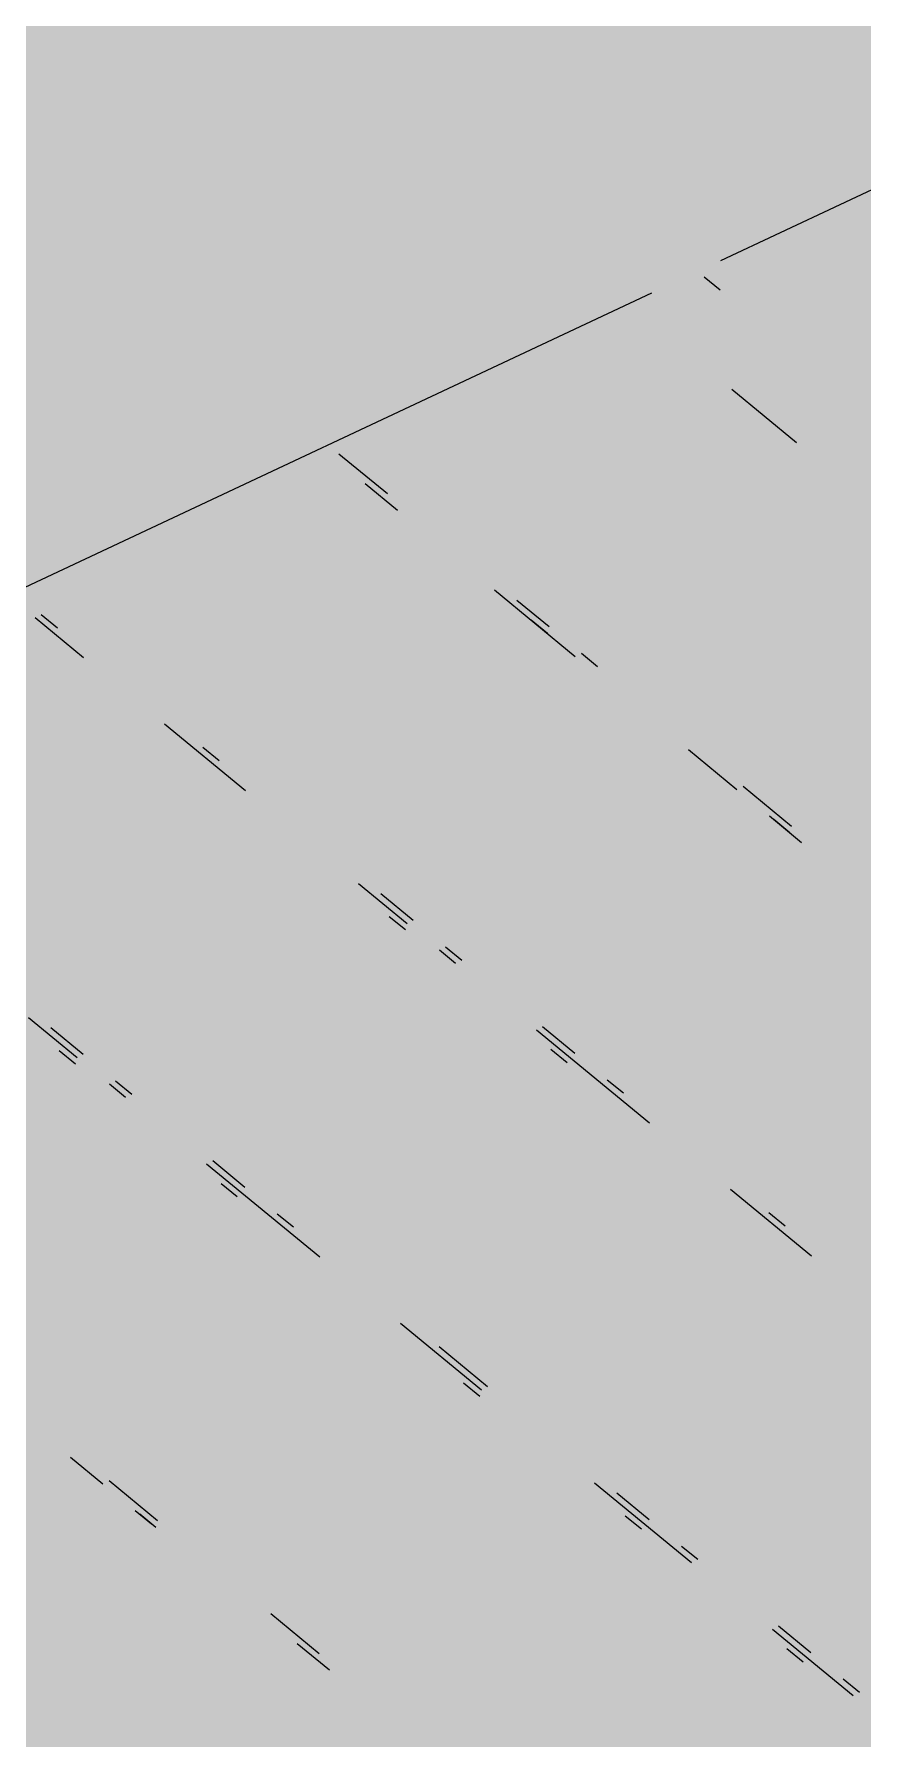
# Paper-space layout '03 3D Building and Roof' of a CAD drawing. Header units: millimetres. Extents: x 5 to 415, y 5 to 292.
# Drawn here: x 267.782 to 269.461, y 79.552 to 83.006 of the extents above; entities that cross this region are included whole.
import ezdxf

# ---------------------------------------------------------------- set-up
doc = ezdxf.new("R2010")
doc.units = ezdxf.units.MM
doc.layers.add('EXISTING', color=7, linetype='Continuous')
doc.layers.add('IMAGES', color=7, linetype='Continuous')

# ---------------------------------------------------------------- blocks, each defined once
blk = doc.blocks.new('SHEET_03')
at = {"layer": 'EXISTING', "color": 250, "lineweight": 9}
for p, q in [((269.173, 82.5474), (272.9102, 84.3019)), ((269.172, 82.4872), (269.1393, 82.5141)), ((265.2963, 80.7274), (269.0335, 82.4819)), ((269.1954, 82.2866), (269.3264, 82.1789)), ((268.4977, 82.0745), (268.3994, 82.1553)), ((268.4525, 82.0955), (268.518, 82.0417)), ((268.7146, 81.8801), (268.8784, 81.7454)), ((268.8254, 81.8051), (268.7598, 81.859)), ((267.784, 81.824), (267.8823, 81.7432)), ((267.8293, 81.803), (267.7965, 81.8299)), ((268.822, 81.7917), (268.7892, 81.8187)), ((268.9237, 81.7243), (268.8909, 81.7513)), ((268.0461, 81.6086), (268.2099, 81.4739)), ((268.1569, 81.5336), (268.1241, 81.5606)), ((269.1077, 81.5569), (269.206, 81.4761)), ((269.3168, 81.4011), (269.2185, 81.4819)), ((269.2716, 81.4222), (269.3371, 81.3684)), ((269.3134, 81.3877), (269.2807, 81.4147)), ((268.4393, 81.2854), (268.5376, 81.2046)), ((268.5501, 81.2104), (268.4845, 81.2643)), ((268.5342, 81.1912), (268.5014, 81.2181)), ((268.6031, 81.1507), (268.6359, 81.1238)), ((268.6483, 81.1296), (268.6156, 81.1566)), ((267.7708, 81.0139), (267.8691, 80.9331)), ((268.8777, 80.9411), (268.8122, 80.995)), ((267.8816, 80.9389), (267.8161, 80.9928)), ((268.7997, 80.9891), (269.029, 80.8006)), ((267.8657, 80.9196), (267.8329, 80.9466)), ((268.8618, 80.9218), (268.829, 80.9488)), ((267.9346, 80.8792), (267.9674, 80.8523)), ((267.9799, 80.8581), (267.9471, 80.8851)), ((268.976, 80.8603), (268.9432, 80.8872)), ((268.1312, 80.7176), (268.3605, 80.5291)), ((268.2092, 80.6696), (268.1437, 80.7235)), ((268.1933, 80.6503), (268.1606, 80.6772)), ((269.1928, 80.6659), (269.3567, 80.5312)), ((268.3075, 80.5888), (268.2747, 80.6157)), ((269.3036, 80.591), (269.2709, 80.6179)), ((268.5244, 80.3944), (268.6882, 80.2597)), ((268.7007, 80.2656), (268.6024, 80.3464)), ((268.6848, 80.2463), (268.652, 80.2733)), ((267.8559, 80.1229), (267.9214, 80.069)), ((268.0322, 79.9941), (267.9339, 80.0749)), ((268.9175, 80.0712), (269.1141, 79.9096)), ((269.0283, 79.9963), (268.9628, 80.0501)), ((267.9869, 80.0152), (268.0197, 79.9882)), ((268.0288, 79.9807), (267.996, 80.0076)), ((269.0124, 79.977), (268.9797, 80.0039)), ((269.1266, 79.9155), (269.0938, 79.9424)), ((268.3598, 79.7248), (268.2615, 79.8056)), ((269.2779, 79.7749), (269.4417, 79.6403)), ((269.3559, 79.7269), (269.2904, 79.7808)), ((268.3146, 79.7458), (268.3801, 79.692)), ((269.3401, 79.7077), (269.3073, 79.7346)), ((269.4542, 79.6461), (269.4215, 79.6731))]:
    blk.add_line(p, q, dxfattribs=at)
at = {"layer": 'IMAGES', "color": 7}
for points in [[(265.2436, 83), (269.8691, 83), (265.2436, 83.0964), (269.8691, 83.0964)], [(265.1473, 82.9036), (269.4836, 82.9036), (265.1473, 83), (269.4836, 83)], [(265.0509, 82.8072), (269.3873, 82.8072), (265.0509, 82.9036), (269.3873, 82.9036)], [(269.3873, 82.8072), (269.4836, 82.8072), (269.3873, 82.9036), (269.4836, 82.9036)], [(264.9545, 82.7108), (269.0982, 82.7108), (264.9545, 82.8072), (269.0982, 82.8072)], [(269.0982, 82.7108), (269.1945, 82.7108), (269.0982, 82.8072), (269.1945, 82.8072)], [(269.1945, 82.7108), (269.2909, 82.7108), (269.1945, 82.8072), (269.2909, 82.8072)], [(269.2909, 82.7108), (269.3873, 82.7108), (269.2909, 82.8072), (269.3873, 82.8072)], [(269.3873, 82.7108), (269.4836, 82.7108), (269.3873, 82.8072), (269.4836, 82.8072)], [(264.6655, 82.6144), (269.0018, 82.6144), (264.6655, 82.7108), (269.0018, 82.7108)], [(269.0018, 82.6144), (269.0982, 82.6144), (269.0018, 82.7108), (269.0982, 82.7108)], [(269.0982, 82.6144), (269.1945, 82.6144), (269.0982, 82.7108), (269.1945, 82.7108)], [(269.1945, 82.6144), (269.2909, 82.6144), (269.1945, 82.7108), (269.2909, 82.7108)], [(269.2909, 82.6144), (269.3873, 82.6144), (269.2909, 82.7108), (269.3873, 82.7108)], [(269.3873, 82.6144), (269.4836, 82.6144), (269.3873, 82.7108), (269.4836, 82.7108)], [(264.5691, 82.518), (268.7127, 82.518), (264.5691, 82.6144), (268.7127, 82.6144)], [(268.7127, 82.518), (268.8091, 82.518), (268.7127, 82.6144), (268.8091, 82.6144)], [(268.8091, 82.518), (268.9055, 82.518), (268.8091, 82.6144), (268.9055, 82.6144)], [(268.9055, 82.518), (269.0018, 82.518), (268.9055, 82.6144), (269.0018, 82.6144)], [(269.0018, 82.518), (269.0982, 82.518), (269.0018, 82.6144), (269.0982, 82.6144)], [(269.0982, 82.518), (269.2909, 82.518), (269.0982, 82.6144), (269.2909, 82.6144)], [(269.2909, 82.518), (269.3873, 82.518), (269.2909, 82.6144), (269.3873, 82.6144)], [(269.3873, 82.518), (269.4836, 82.518), (269.3873, 82.6144), (269.4836, 82.6144)], [(264.1836, 82.4216), (268.52, 82.4216), (264.1836, 82.518), (268.52, 82.518)], [(268.52, 82.4216), (268.6164, 82.4216), (268.52, 82.518), (268.6164, 82.518)], [(268.6164, 82.4216), (268.7127, 82.4216), (268.6164, 82.518), (268.7127, 82.518)], [(268.7127, 82.4216), (268.8091, 82.4216), (268.7127, 82.518), (268.8091, 82.518)], [(268.8091, 82.3252), (268.9055, 82.3252), (268.8091, 82.518), (268.9055, 82.518)], [(268.9055, 82.4216), (269.0018, 82.4216), (268.9055, 82.518), (269.0018, 82.518)], [(269.0018, 82.4216), (269.1945, 82.4216), (269.0018, 82.518), (269.1945, 82.518)], [(269.1945, 82.4216), (269.2909, 82.4216), (269.1945, 82.518), (269.2909, 82.518)], [(269.2909, 82.4216), (269.3873, 82.4216), (269.2909, 82.518), (269.3873, 82.518)], [(269.3873, 82.4216), (269.4836, 82.4216), (269.3873, 82.518), (269.4836, 82.518)], [(264.0873, 82.3252), (268.4236, 82.3252), (264.0873, 82.4216), (268.4236, 82.4216)], [(268.4236, 82.3252), (268.52, 82.3252), (268.4236, 82.4216), (268.52, 82.4216)], [(268.52, 82.3252), (268.7127, 82.3252), (268.52, 82.4216), (268.7127, 82.4216)], [(268.7127, 82.3252), (268.8091, 82.3252), (268.7127, 82.4216), (268.8091, 82.4216)], [(268.9055, 82.3252), (269.0018, 82.3252), (268.9055, 82.4216), (269.0018, 82.4216)], [(269.0018, 82.3252), (269.0982, 82.3252), (269.0018, 82.4216), (269.0982, 82.4216)], [(269.0982, 82.3252), (269.1945, 82.3252), (269.0982, 82.4216), (269.1945, 82.4216)], [(269.1945, 82.2288), (269.3873, 82.2288), (269.1945, 82.4216), (269.3873, 82.4216)], [(269.3873, 82.3252), (269.4836, 82.3252), (269.3873, 82.4216), (269.4836, 82.4216)], [(263.7982, 82.2288), (268.1345, 82.2288), (263.7982, 82.3252), (268.1345, 82.3252)], [(268.1345, 82.2288), (268.2309, 82.2288), (268.1345, 82.3252), (268.2309, 82.3252)], [(268.2309, 82.2288), (268.3273, 82.2288), (268.2309, 82.3252), (268.3273, 82.3252)], [(268.3273, 82.2288), (268.4236, 82.2288), (268.3273, 82.3252), (268.4236, 82.3252)], [(268.4236, 82.2288), (268.52, 82.2288), (268.4236, 82.3252), (268.52, 82.3252)], [(268.52, 82.2288), (268.6164, 82.2288), (268.52, 82.3252), (268.6164, 82.3252)], [(268.6164, 82.2288), (268.7127, 82.2288), (268.6164, 82.3252), (268.7127, 82.3252)], [(268.7127, 82.2288), (268.8091, 82.2288), (268.7127, 82.3252), (268.8091, 82.3252)], [(268.8091, 82.2288), (268.9055, 82.2288), (268.8091, 82.3252), (268.9055, 82.3252)], [(268.9055, 82.2288), (269.0018, 82.2288), (268.9055, 82.3252), (269.0018, 82.3252)], [(269.0018, 82.2288), (269.0982, 82.2288), (269.0018, 82.3252), (269.0982, 82.3252)], [(269.0982, 82.2288), (269.1945, 82.2288), (269.0982, 82.3252), (269.1945, 82.3252)], [(269.3873, 82.2288), (269.4836, 82.2288), (269.3873, 82.3252), (269.4836, 82.3252)], [(260.9073, 82.1324), (267.9418, 82.1324), (260.9073, 82.2288), (267.9418, 82.2288)], [(267.9418, 82.1324), (268.0382, 82.1324), (267.9418, 82.2288), (268.0382, 82.2288)], [(268.0382, 82.1324), (268.1345, 82.1324), (268.0382, 82.2288), (268.1345, 82.2288)], [(268.1345, 82.1324), (268.2309, 82.1324), (268.1345, 82.2288), (268.2309, 82.2288)], [(268.2309, 82.1324), (268.3273, 82.1324), (268.2309, 82.2288), (268.3273, 82.2288)], [(268.3273, 82.1324), (268.4236, 82.1324), (268.3273, 82.2288), (268.4236, 82.2288)], [(268.4236, 82.1324), (268.52, 82.1324), (268.4236, 82.2288), (268.52, 82.2288)], [(268.52, 82.1324), (268.6164, 82.1324), (268.52, 82.2288), (268.6164, 82.2288)], [(268.6164, 82.1324), (268.7127, 82.1324), (268.6164, 82.2288), (268.7127, 82.2288)], [(268.7127, 82.1324), (268.8091, 82.1324), (268.7127, 82.2288), (268.8091, 82.2288)], [(268.8091, 82.1324), (268.9055, 82.1324), (268.8091, 82.2288), (268.9055, 82.2288)], [(268.9055, 82.1324), (269.0018, 82.1324), (268.9055, 82.2288), (269.0018, 82.2288)], [(269.0018, 82.1324), (269.0982, 82.1324), (269.0018, 82.2288), (269.0982, 82.2288)], [(269.0982, 82.1324), (269.1945, 82.1324), (269.0982, 82.2288), (269.1945, 82.2288)], [(269.1945, 82.1324), (269.3873, 82.1324), (269.1945, 82.2288), (269.3873, 82.2288)], [(269.3873, 82.1324), (269.4836, 82.1324), (269.3873, 82.2288), (269.4836, 82.2288)], [(267.7491, 81.9396), (267.8455, 81.9396), (267.7491, 82.1324), (267.8455, 82.1324)], [(267.8455, 82.036), (267.9418, 82.036), (267.8455, 82.1324), (267.9418, 82.1324)], [(267.9418, 82.036), (268.0382, 82.036), (267.9418, 82.1324), (268.0382, 82.1324)], [(268.0382, 82.036), (268.1345, 82.036), (268.0382, 82.1324), (268.1345, 82.1324)], [(268.1345, 82.036), (268.2309, 82.036), (268.1345, 82.1324), (268.2309, 82.1324)], [(268.2309, 82.036), (268.3273, 82.036), (268.2309, 82.1324), (268.3273, 82.1324)], [(268.3273, 82.036), (268.4236, 82.036), (268.3273, 82.1324), (268.4236, 82.1324)], [(268.4236, 82.036), (268.52, 82.036), (268.4236, 82.1324), (268.52, 82.1324)], [(268.52, 82.036), (268.6164, 82.036), (268.52, 82.1324), (268.6164, 82.1324)], [(268.6164, 82.036), (268.7127, 82.036), (268.6164, 82.1324), (268.7127, 82.1324)], [(268.7127, 82.036), (269.1945, 82.036), (268.7127, 82.1324), (269.1945, 82.1324)], [(269.1945, 82.036), (269.2909, 82.036), (269.1945, 82.1324), (269.2909, 82.1324)], [(269.2909, 82.036), (269.3873, 82.036), (269.2909, 82.1324), (269.3873, 82.1324)], [(269.3873, 82.036), (269.58, 82.036), (269.3873, 82.1324), (269.58, 82.1324)], [(267.8455, 81.9396), (267.9418, 81.9396), (267.8455, 82.036), (267.9418, 82.036)], [(267.9418, 81.9396), (268.0382, 81.9396), (267.9418, 82.036), (268.0382, 82.036)], [(268.0382, 81.9396), (268.1345, 81.9396), (268.0382, 82.036), (268.1345, 82.036)], [(268.1345, 81.9396), (268.2309, 81.9396), (268.1345, 82.036), (268.2309, 82.036)], [(268.2309, 81.9396), (268.3273, 81.9396), (268.2309, 82.036), (268.3273, 82.036)], [(268.3273, 81.9396), (268.4236, 81.9396), (268.3273, 82.036), (268.4236, 82.036)], [(268.4236, 81.9396), (268.52, 81.9396), (268.4236, 82.036), (268.52, 82.036)], [(268.52, 81.9396), (268.6164, 81.9396), (268.52, 82.036), (268.6164, 82.036)], [(268.6164, 81.9396), (268.7127, 81.9396), (268.6164, 82.036), (268.7127, 82.036)], [(268.7127, 81.9396), (268.8091, 81.9396), (268.7127, 82.036), (268.8091, 82.036)], [(268.8091, 81.9396), (269.2909, 81.9396), (268.8091, 82.036), (269.2909, 82.036)], [(269.2909, 81.9396), (269.4836, 81.9396), (269.2909, 82.036), (269.4836, 82.036)], [(267.7491, 81.8432), (267.8455, 81.8432), (267.7491, 81.9396), (267.8455, 81.9396)], [(267.8455, 81.8432), (267.9418, 81.8432), (267.8455, 81.9396), (267.9418, 81.9396)], [(267.9418, 81.8432), (268.0382, 81.8432), (267.9418, 81.9396), (268.0382, 81.9396)], [(268.0382, 81.8432), (268.1345, 81.8432), (268.0382, 81.9396), (268.1345, 81.9396)], [(268.1345, 81.8432), (268.2309, 81.8432), (268.1345, 81.9396), (268.2309, 81.9396)], [(268.2309, 81.8432), (268.3273, 81.8432), (268.2309, 81.9396), (268.3273, 81.9396)], [(268.3273, 81.8432), (268.4236, 81.8432), (268.3273, 81.9396), (268.4236, 81.9396)], [(268.4236, 81.8432), (268.6164, 81.8432), (268.4236, 81.9396), (268.6164, 81.9396)], [(268.6164, 81.8432), (268.8091, 81.8432), (268.6164, 81.9396), (268.8091, 81.9396)], [(268.8091, 81.8432), (268.9055, 81.8432), (268.8091, 81.9396), (268.9055, 81.9396)], [(268.9055, 81.8432), (269.0018, 81.8432), (268.9055, 81.9396), (269.0018, 81.9396)], [(269.0018, 81.8432), (269.3873, 81.8432), (269.0018, 81.9396), (269.3873, 81.9396)], [(269.3873, 81.8432), (269.4836, 81.8432), (269.3873, 81.9396), (269.4836, 81.9396)], [(267.7491, 81.7468), (267.8455, 81.7468), (267.7491, 81.8432), (267.8455, 81.8432)], [(267.8455, 81.7468), (267.9418, 81.7468), (267.8455, 81.8432), (267.9418, 81.8432)], [(267.9418, 81.7468), (268.1345, 81.7468), (267.9418, 81.8432), (268.1345, 81.8432)], [(268.1345, 81.7468), (268.6164, 81.7468), (268.1345, 81.8432), (268.6164, 81.8432)], [(268.6164, 81.7468), (268.7127, 81.7468), (268.6164, 81.8432), (268.7127, 81.8432)], [(268.7127, 81.7468), (268.9055, 81.7468), (268.7127, 81.8432), (268.9055, 81.8432)], [(268.9055, 81.7468), (269.0018, 81.7468), (268.9055, 81.8432), (269.0018, 81.8432)], [(269.0018, 81.7468), (269.0982, 81.7468), (269.0018, 81.8432), (269.0982, 81.8432)], [(269.0982, 81.7468), (269.58, 81.7468), (269.0982, 81.8432), (269.58, 81.8432)], [(267.7491, 81.6504), (267.8455, 81.6504), (267.7491, 81.7468), (267.8455, 81.7468)], [(267.8455, 81.6504), (268.0382, 81.6504), (267.8455, 81.7468), (268.0382, 81.7468)], [(268.0382, 81.6504), (268.1345, 81.6504), (268.0382, 81.7468), (268.1345, 81.7468)], [(268.1345, 81.6504), (268.2309, 81.6504), (268.1345, 81.7468), (268.2309, 81.7468)], [(268.2309, 81.6504), (268.7127, 81.6504), (268.2309, 81.7468), (268.7127, 81.7468)], [(268.7127, 81.6504), (268.8091, 81.6504), (268.7127, 81.7468), (268.8091, 81.7468)], [(268.8091, 81.6504), (269.0018, 81.6504), (268.8091, 81.7468), (269.0018, 81.7468)], [(269.0018, 81.6504), (269.0982, 81.6504), (269.0018, 81.7468), (269.0982, 81.7468)], [(269.0982, 81.6504), (269.1945, 81.6504), (269.0982, 81.7468), (269.1945, 81.7468)], [(269.1945, 81.6504), (269.58, 81.6504), (269.1945, 81.7468), (269.58, 81.7468)], [(267.6527, 81.554), (267.8455, 81.554), (267.6527, 81.6504), (267.8455, 81.6504)], [(267.8455, 81.554), (267.9418, 81.554), (267.8455, 81.6504), (267.9418, 81.6504)], [(267.9418, 81.554), (268.1345, 81.554), (267.9418, 81.6504), (268.1345, 81.6504)], [(268.1345, 81.554), (268.2309, 81.554), (268.1345, 81.6504), (268.2309, 81.6504)], [(268.2309, 81.554), (268.3273, 81.554), (268.2309, 81.6504), (268.3273, 81.6504)], [(268.3273, 81.554), (268.8091, 81.554), (268.3273, 81.6504), (268.8091, 81.6504)], [(268.8091, 81.554), (268.9055, 81.554), (268.8091, 81.6504), (268.9055, 81.6504)], [(268.9055, 81.554), (269.0018, 81.554), (268.9055, 81.6504), (269.0018, 81.6504)], [(269.0018, 81.554), (269.0982, 81.554), (269.0018, 81.6504), (269.0982, 81.6504)], [(269.0982, 81.554), (269.1945, 81.554), (269.0982, 81.6504), (269.1945, 81.6504)], [(269.1945, 81.554), (269.7727, 81.554), (269.1945, 81.6504), (269.7727, 81.6504)], [(267.46, 81.4576), (267.9418, 81.4576), (267.46, 81.554), (267.9418, 81.554)], [(267.9418, 81.4576), (268.0382, 81.4576), (267.9418, 81.554), (268.0382, 81.554)], [(268.0382, 81.4576), (268.1345, 81.4576), (268.0382, 81.554), (268.1345, 81.554)], [(268.1345, 81.4576), (268.2309, 81.4576), (268.1345, 81.554), (268.2309, 81.554)], [(268.2309, 81.4576), (268.3273, 81.4576), (268.2309, 81.554), (268.3273, 81.554)], [(268.3273, 81.4576), (268.4236, 81.4576), (268.3273, 81.554), (268.4236, 81.554)], [(268.4236, 81.4576), (268.9055, 81.4576), (268.4236, 81.554), (268.9055, 81.554)], [(268.9055, 81.4576), (269.0018, 81.4576), (268.9055, 81.554), (269.0018, 81.554)], [(269.0018, 81.4576), (269.0982, 81.4576), (269.0018, 81.554), (269.0982, 81.554)], [(269.0982, 81.4576), (269.2909, 81.4576), (269.0982, 81.554), (269.2909, 81.554)], [(269.2909, 81.4576), (269.3873, 81.4576), (269.2909, 81.554), (269.3873, 81.554)], [(269.3873, 81.4576), (269.8691, 81.4576), (269.3873, 81.554), (269.8691, 81.554)], [(267.5564, 81.3612), (268.0382, 81.3612), (267.5564, 81.4576), (268.0382, 81.4576)], [(268.0382, 81.3612), (268.1345, 81.3612), (268.0382, 81.4576), (268.1345, 81.4576)], [(268.1345, 81.3612), (268.2309, 81.3612), (268.1345, 81.4576), (268.2309, 81.4576)], [(268.2309, 81.3612), (268.3273, 81.3612), (268.2309, 81.4576), (268.3273, 81.4576)], [(268.3273, 81.3612), (268.4236, 81.3612), (268.3273, 81.4576), (268.4236, 81.4576)], [(268.4236, 81.3612), (268.52, 81.3612), (268.4236, 81.4576), (268.52, 81.4576)], [(268.52, 81.3612), (269.0018, 81.3612), (268.52, 81.4576), (269.0018, 81.4576)], [(269.0018, 81.3612), (269.0982, 81.3612), (269.0018, 81.4576), (269.0982, 81.4576)], [(269.0982, 81.3612), (269.1945, 81.3612), (269.0982, 81.4576), (269.1945, 81.4576)], [(269.1945, 81.3612), (269.3873, 81.3612), (269.1945, 81.4576), (269.3873, 81.4576)], [(269.3873, 81.3612), (269.4836, 81.3612), (269.3873, 81.4576), (269.4836, 81.4576)], [(267.6527, 81.2648), (268.1345, 81.2648), (267.6527, 81.3612), (268.1345, 81.3612)], [(268.1345, 81.2648), (268.2309, 81.2648), (268.1345, 81.3612), (268.2309, 81.3612)], [(268.2309, 81.2648), (268.3273, 81.2648), (268.2309, 81.3612), (268.3273, 81.3612)], [(268.3273, 81.2648), (268.4236, 81.2648), (268.3273, 81.3612), (268.4236, 81.3612)], [(268.4236, 81.2648), (268.52, 81.2648), (268.4236, 81.3612), (268.52, 81.3612)], [(268.52, 81.2648), (268.6164, 81.2648), (268.52, 81.3612), (268.6164, 81.3612)], [(268.6164, 81.2648), (269.1945, 81.2648), (268.6164, 81.3612), (269.1945, 81.3612)], [(269.1945, 81.2648), (269.2909, 81.2648), (269.1945, 81.3612), (269.2909, 81.3612)], [(269.2909, 81.2648), (269.3873, 81.2648), (269.2909, 81.3612), (269.3873, 81.3612)], [(269.3873, 81.2648), (269.4836, 81.2648), (269.3873, 81.3612), (269.4836, 81.3612)], [(267.7491, 81.1684), (268.3273, 81.1684), (267.7491, 81.2648), (268.3273, 81.2648)], [(268.3273, 81.1684), (268.4236, 81.1684), (268.3273, 81.2648), (268.4236, 81.2648)], [(268.4236, 81.1684), (268.6164, 81.1684), (268.4236, 81.2648), (268.6164, 81.2648)], [(268.6164, 81.1684), (268.7127, 81.1684), (268.6164, 81.2648), (268.7127, 81.2648)], [(268.7127, 81.1684), (269.2909, 81.1684), (268.7127, 81.2648), (269.2909, 81.2648)], [(269.2909, 81.1684), (269.3873, 81.1684), (269.2909, 81.2648), (269.3873, 81.2648)], [(269.3873, 81.1684), (269.4836, 81.1684), (269.3873, 81.2648), (269.4836, 81.2648)], [(267.7491, 81.072), (267.8455, 81.072), (267.7491, 81.1684), (267.8455, 81.1684)], [(267.8455, 81.072), (267.9418, 81.072), (267.8455, 81.1684), (267.9418, 81.1684)], [(267.9418, 81.072), (268.52, 81.072), (267.9418, 81.1684), (268.52, 81.1684)], [(268.52, 81.072), (268.6164, 81.072), (268.52, 81.1684), (268.6164, 81.1684)], [(268.6164, 81.072), (268.7127, 81.072), (268.6164, 81.1684), (268.7127, 81.1684)], [(268.7127, 81.072), (268.8091, 81.072), (268.7127, 81.1684), (268.8091, 81.1684)], [(268.8091, 81.072), (268.9055, 81.072), (268.8091, 81.1684), (268.9055, 81.1684)], [(268.9055, 81.072), (269.3873, 81.072), (268.9055, 81.1684), (269.3873, 81.1684)], [(269.3873, 81.072), (269.4836, 81.072), (269.3873, 81.1684), (269.4836, 81.1684)], [(267.6527, 80.9756), (267.8455, 80.9756), (267.6527, 81.072), (267.8455, 81.072)], [(267.8455, 80.9756), (267.9418, 80.9756), (267.8455, 81.072), (267.9418, 81.072)], [(267.9418, 80.9756), (268.0382, 80.9756), (267.9418, 81.072), (268.0382, 81.072)], [(268.0382, 80.9756), (268.52, 80.9756), (268.0382, 81.072), (268.52, 81.072)], [(268.52, 80.9756), (268.6164, 80.9756), (268.52, 81.072), (268.6164, 81.072)], [(268.6164, 80.9756), (268.7127, 80.9756), (268.6164, 81.072), (268.7127, 81.072)], [(268.7127, 80.9756), (268.8091, 80.9756), (268.7127, 81.072), (268.8091, 81.072)], [(268.8091, 80.9756), (268.9055, 80.9756), (268.8091, 81.072), (268.9055, 81.072)], [(268.9055, 80.9756), (269.0018, 80.9756), (268.9055, 81.072), (269.0018, 81.072)], [(269.0018, 80.9756), (269.4836, 80.9756), (269.0018, 81.072), (269.4836, 81.072)], [(267.7491, 80.8792), (267.9418, 80.8792), (267.7491, 80.9756), (267.9418, 80.9756)], [(267.9418, 80.8792), (268.0382, 80.8792), (267.9418, 80.9756), (268.0382, 80.9756)], [(268.0382, 80.8792), (268.1345, 80.8792), (268.0382, 80.9756), (268.1345, 80.9756)], [(268.1345, 80.8792), (268.6164, 80.8792), (268.1345, 80.9756), (268.6164, 80.9756)], [(268.6164, 80.8792), (268.7127, 80.8792), (268.6164, 80.9756), (268.7127, 80.9756)], [(268.7127, 80.8792), (268.9055, 80.8792), (268.7127, 80.9756), (268.9055, 80.9756)], [(268.9055, 80.8792), (269.0018, 80.8792), (268.9055, 80.9756), (269.0018, 80.9756)], [(269.0018, 80.8792), (269.0982, 80.8792), (269.0018, 80.9756), (269.0982, 80.9756)], [(269.0982, 80.8792), (269.58, 80.8792), (269.0982, 80.9756), (269.58, 80.9756)], [(267.7491, 80.7827), (267.8455, 80.7827), (267.7491, 80.8792), (267.8455, 80.8792)], [(267.8455, 80.7827), (267.9418, 80.7827), (267.8455, 80.8792), (267.9418, 80.8792)], [(267.9418, 80.7827), (268.0382, 80.7827), (267.9418, 80.8792), (268.0382, 80.8792)], [(268.0382, 80.7827), (268.1345, 80.7827), (268.0382, 80.8792), (268.1345, 80.8792)], [(268.1345, 80.7827), (268.2309, 80.7827), (268.1345, 80.8792), (268.2309, 80.8792)], [(268.2309, 80.7827), (268.7127, 80.7827), (268.2309, 80.8792), (268.7127, 80.8792)], [(268.7127, 80.7827), (268.9055, 80.7827), (268.7127, 80.8792), (268.9055, 80.8792)], [(268.9055, 80.7827), (269.0982, 80.7827), (268.9055, 80.8792), (269.0982, 80.8792)], [(269.0982, 80.7827), (269.1945, 80.7827), (269.0982, 80.8792), (269.1945, 80.8792)], [(269.1945, 80.7827), (269.2909, 80.7827), (269.1945, 80.8792), (269.2909, 80.8792)], [(269.2909, 80.7827), (269.7727, 80.7827), (269.2909, 80.8792), (269.7727, 80.8792)], [(267.3636, 80.6863), (267.8455, 80.6863), (267.3636, 80.7827), (267.8455, 80.7827)], [(267.8455, 80.6863), (267.9418, 80.6863), (267.8455, 80.7827), (267.9418, 80.7827)], [(267.9418, 80.6863), (268.0382, 80.6863), (267.9418, 80.7827), (268.0382, 80.7827)], [(268.0382, 80.6863), (268.1345, 80.6863), (268.0382, 80.7827), (268.1345, 80.7827)], [(268.1345, 80.6863), (268.2309, 80.6863), (268.1345, 80.7827), (268.2309, 80.7827)], [(268.2309, 80.6863), (268.3273, 80.6863), (268.2309, 80.7827), (268.3273, 80.7827)], [(268.3273, 80.6863), (268.8091, 80.6863), (268.3273, 80.7827), (268.8091, 80.7827)], [(268.8091, 80.6863), (268.9055, 80.6863), (268.8091, 80.7827), (268.9055, 80.7827)], [(268.9055, 80.6863), (269.0018, 80.6863), (268.9055, 80.7827), (269.0018, 80.7827)], [(269.0018, 80.6863), (269.1945, 80.6863), (269.0018, 80.7827), (269.1945, 80.7827)], [(269.1945, 80.6863), (269.2909, 80.6863), (269.1945, 80.7827), (269.2909, 80.7827)], [(269.2909, 80.6863), (269.3873, 80.6863), (269.2909, 80.7827), (269.3873, 80.7827)], [(269.3873, 80.6863), (269.8691, 80.6863), (269.3873, 80.7827), (269.8691, 80.7827)], [(267.46, 80.5899), (268.0382, 80.5899), (267.46, 80.6863), (268.0382, 80.6863)], [(268.0382, 80.5899), (268.1345, 80.5899), (268.0382, 80.6863), (268.1345, 80.6863)], [(268.1345, 80.5899), (268.3273, 80.5899), (268.1345, 80.6863), (268.3273, 80.6863)], [(268.3273, 80.5899), (268.4236, 80.5899), (268.3273, 80.6863), (268.4236, 80.6863)], [(268.4236, 80.5899), (269.0018, 80.5899), (268.4236, 80.6863), (269.0018, 80.6863)], [(269.0018, 80.5899), (269.0982, 80.5899), (269.0018, 80.6863), (269.0982, 80.6863)], [(269.0982, 80.5899), (269.1945, 80.5899), (269.0982, 80.6863), (269.1945, 80.6863)], [(269.1945, 80.5899), (269.2909, 80.5899), (269.1945, 80.6863), (269.2909, 80.6863)], [(269.2909, 80.5899), (269.3873, 80.5899), (269.2909, 80.6863), (269.3873, 80.6863)], [(269.3873, 80.5899), (269.4836, 80.5899), (269.3873, 80.6863), (269.4836, 80.6863)], [(267.5564, 80.4935), (268.0382, 80.4935), (267.5564, 80.5899), (268.0382, 80.5899)], [(268.0382, 80.4935), (268.1345, 80.4935), (268.0382, 80.5899), (268.1345, 80.5899)], [(268.1345, 80.4935), (268.2309, 80.4935), (268.1345, 80.5899), (268.2309, 80.5899)], [(268.2309, 80.4935), (268.4236, 80.4935), (268.2309, 80.5899), (268.4236, 80.5899)], [(268.4236, 80.4935), (268.52, 80.4935), (268.4236, 80.5899), (268.52, 80.5899)], [(268.52, 80.4935), (268.6164, 80.4935), (268.52, 80.5899), (268.6164, 80.5899)], [(268.6164, 80.4935), (269.0982, 80.4935), (268.6164, 80.5899), (269.0982, 80.5899)], [(269.0982, 80.4935), (269.1945, 80.4935), (269.0982, 80.5899), (269.1945, 80.5899)], [(269.1945, 80.4935), (269.2909, 80.4935), (269.1945, 80.5899), (269.2909, 80.5899)], [(269.2909, 80.4935), (269.3873, 80.4935), (269.2909, 80.5899), (269.3873, 80.5899)], [(269.3873, 80.4935), (269.4836, 80.4935), (269.3873, 80.5899), (269.4836, 80.5899)], [(267.7491, 80.3007), (268.3273, 80.3007), (267.7491, 80.4935), (268.3273, 80.4935)], [(268.3273, 80.3971), (268.4236, 80.3971), (268.3273, 80.4935), (268.4236, 80.4935)], [(268.4236, 80.3971), (268.6164, 80.3971), (268.4236, 80.4935), (268.6164, 80.4935)], [(268.6164, 80.3971), (268.7127, 80.3971), (268.6164, 80.4935), (268.7127, 80.4935)], [(268.7127, 80.3971), (269.1945, 80.3971), (268.7127, 80.4935), (269.1945, 80.4935)], [(269.1945, 80.3971), (269.2909, 80.3971), (269.1945, 80.4935), (269.2909, 80.4935)], [(269.2909, 80.3971), (269.3873, 80.3971), (269.2909, 80.4935), (269.3873, 80.4935)], [(269.3873, 80.3971), (269.4836, 80.3971), (269.3873, 80.4935), (269.4836, 80.4935)], [(268.3273, 80.3007), (268.4236, 80.3007), (268.3273, 80.3971), (268.4236, 80.3971)], [(268.4236, 80.3007), (268.52, 80.3007), (268.4236, 80.3971), (268.52, 80.3971)], [(268.52, 80.3007), (268.7127, 80.3007), (268.52, 80.3971), (268.7127, 80.3971)], [(268.7127, 80.3007), (268.8091, 80.3007), (268.7127, 80.3971), (268.8091, 80.3971)], [(268.8091, 80.3007), (269.2909, 80.3007), (268.8091, 80.3971), (269.2909, 80.3971)], [(269.2909, 80.3007), (269.4836, 80.3007), (269.2909, 80.3971), (269.4836, 80.3971)], [(267.7491, 80.2043), (267.8455, 80.2043), (267.7491, 80.3007), (267.8455, 80.3007)], [(267.8455, 80.2043), (267.9418, 80.2043), (267.8455, 80.3007), (267.9418, 80.3007)], [(267.9418, 80.2043), (268.4236, 80.2043), (267.9418, 80.3007), (268.4236, 80.3007)], [(268.4236, 80.2043), (268.52, 80.2043), (268.4236, 80.3007), (268.52, 80.3007)], [(268.52, 80.2043), (268.6164, 80.2043), (268.52, 80.3007), (268.6164, 80.3007)], [(268.6164, 80.2043), (268.8091, 80.2043), (268.6164, 80.3007), (268.8091, 80.3007)], [(268.8091, 80.2043), (268.9055, 80.2043), (268.8091, 80.3007), (268.9055, 80.3007)], [(268.9055, 80.2043), (269.4836, 80.2043), (268.9055, 80.3007), (269.4836, 80.3007)], [(267.7491, 80.1079), (267.8455, 80.1079), (267.7491, 80.2043), (267.8455, 80.2043)], [(267.8455, 80.1079), (267.9418, 80.1079), (267.8455, 80.2043), (267.9418, 80.2043)], [(267.9418, 80.1079), (268.52, 80.1079), (267.9418, 80.2043), (268.52, 80.2043)], [(268.52, 80.1079), (268.6164, 80.1079), (268.52, 80.2043), (268.6164, 80.2043)], [(268.6164, 80.1079), (268.7127, 80.1079), (268.6164, 80.2043), (268.7127, 80.2043)], [(268.7127, 80.1079), (268.8091, 80.1079), (268.7127, 80.2043), (268.8091, 80.2043)], [(268.8091, 80.1079), (268.9055, 80.1079), (268.8091, 80.2043), (268.9055, 80.2043)], [(268.9055, 80.1079), (269.0018, 80.1079), (268.9055, 80.2043), (269.0018, 80.2043)], [(269.0018, 80.1079), (269.0982, 80.1079), (269.0018, 80.2043), (269.0982, 80.2043)], [(269.0982, 80.1079), (269.6764, 80.1079), (269.0982, 80.2043), (269.6764, 80.2043)], [(267.7491, 80.0115), (267.8455, 80.0115), (267.7491, 80.1079), (267.8455, 80.1079)], [(267.8455, 80.0115), (268.0382, 80.0115), (267.8455, 80.1079), (268.0382, 80.1079)], [(268.0382, 80.0115), (268.1345, 80.0115), (268.0382, 80.1079), (268.1345, 80.1079)], [(268.1345, 80.0115), (268.2309, 80.0115), (268.1345, 80.1079), (268.2309, 80.1079)], [(268.2309, 80.0115), (268.7127, 80.0115), (268.2309, 80.1079), (268.7127, 80.1079)], [(268.7127, 80.0115), (268.8091, 80.0115), (268.7127, 80.1079), (268.8091, 80.1079)], [(268.8091, 80.0115), (268.9055, 80.0115), (268.8091, 80.1079), (268.9055, 80.1079)], [(268.9055, 80.0115), (269.0018, 80.0115), (268.9055, 80.1079), (269.0018, 80.1079)], [(269.0018, 80.0115), (269.0982, 80.0115), (269.0018, 80.1079), (269.0982, 80.1079)], [(269.0982, 80.0115), (269.1945, 80.0115), (269.0982, 80.1079), (269.1945, 80.1079)], [(269.1945, 80.0115), (269.6764, 80.0115), (269.1945, 80.1079), (269.6764, 80.1079)], [(267.3636, 79.9151), (267.9418, 79.9151), (267.3636, 80.0115), (267.9418, 80.0115)], [(267.9418, 79.9151), (268.0382, 79.9151), (267.9418, 80.0115), (268.0382, 80.0115)], [(268.0382, 79.9151), (268.2309, 79.9151), (268.0382, 80.0115), (268.2309, 80.0115)], [(268.2309, 79.9151), (268.3273, 79.9151), (268.2309, 80.0115), (268.3273, 80.0115)], [(268.3273, 79.9151), (268.8091, 79.9151), (268.3273, 80.0115), (268.8091, 80.0115)], [(268.8091, 79.9151), (268.9055, 79.9151), (268.8091, 80.0115), (268.9055, 80.0115)], [(268.9055, 79.9151), (269.0018, 79.9151), (268.9055, 80.0115), (269.0018, 80.0115)], [(269.0018, 79.9151), (269.0982, 79.9151), (269.0018, 80.0115), (269.0982, 80.0115)], [(269.0982, 79.9151), (269.1945, 79.9151), (269.0982, 80.0115), (269.1945, 80.0115)], [(269.1945, 79.9151), (269.2909, 79.9151), (269.1945, 80.0115), (269.2909, 80.0115)], [(269.2909, 79.9151), (269.7727, 79.9151), (269.2909, 80.0115), (269.7727, 80.0115)], [(267.46, 79.8187), (267.9418, 79.8187), (267.46, 79.9151), (267.9418, 79.9151)], [(267.9418, 79.8187), (268.0382, 79.8187), (267.9418, 79.9151), (268.0382, 79.9151)], [(268.0382, 79.8187), (268.1345, 79.8187), (268.0382, 79.9151), (268.1345, 79.9151)], [(268.1345, 79.8187), (268.2309, 79.8187), (268.1345, 79.9151), (268.2309, 79.9151)], [(268.2309, 79.8187), (268.3273, 79.8187), (268.2309, 79.9151), (268.3273, 79.9151)], [(268.3273, 79.8187), (268.4236, 79.8187), (268.3273, 79.9151), (268.4236, 79.9151)], [(268.4236, 79.8187), (268.9055, 79.8187), (268.4236, 79.9151), (268.9055, 79.9151)], [(268.9055, 79.8187), (269.0018, 79.8187), (268.9055, 79.9151), (269.0018, 79.9151)], [(269.0018, 79.8187), (269.0982, 79.8187), (269.0018, 79.9151), (269.0982, 79.9151)], [(269.0982, 79.8187), (269.1945, 79.8187), (269.0982, 79.9151), (269.1945, 79.9151)], [(269.1945, 79.8187), (269.2909, 79.8187), (269.1945, 79.9151), (269.2909, 79.9151)], [(269.2909, 79.8187), (269.3873, 79.8187), (269.2909, 79.9151), (269.3873, 79.9151)], [(269.3873, 79.8187), (269.9655, 79.8187), (269.3873, 79.9151), (269.9655, 79.9151)], [(267.5564, 79.7223), (268.0382, 79.7223), (267.5564, 79.8187), (268.0382, 79.8187)], [(268.0382, 79.7223), (268.2309, 79.7223), (268.0382, 79.8187), (268.2309, 79.8187)], [(268.2309, 79.7223), (268.4236, 79.7223), (268.2309, 79.8187), (268.4236, 79.8187)], [(268.4236, 79.7223), (268.52, 79.7223), (268.4236, 79.8187), (268.52, 79.8187)], [(268.52, 79.7223), (269.0018, 79.7223), (268.52, 79.8187), (269.0018, 79.8187)], [(269.0018, 79.7223), (269.0982, 79.7223), (269.0018, 79.8187), (269.0982, 79.8187)], [(269.0982, 79.7223), (269.1945, 79.7223), (269.0982, 79.8187), (269.1945, 79.8187)], [(269.1945, 79.7223), (269.2909, 79.7223), (269.1945, 79.8187), (269.2909, 79.8187)], [(269.2909, 79.7223), (269.3873, 79.7223), (269.2909, 79.8187), (269.3873, 79.8187)], [(269.3873, 79.7223), (269.4836, 79.7223), (269.3873, 79.8187), (269.4836, 79.8187)], [(267.6527, 79.6259), (268.1345, 79.6259), (267.6527, 79.7223), (268.1345, 79.7223)], [(268.1345, 79.6259), (268.2309, 79.6259), (268.1345, 79.7223), (268.2309, 79.7223)], [(268.2309, 79.6259), (268.3273, 79.6259), (268.2309, 79.7223), (268.3273, 79.7223)], [(268.3273, 79.6259), (268.52, 79.6259), (268.3273, 79.7223), (268.52, 79.7223)], [(268.52, 79.6259), (268.6164, 79.6259), (268.52, 79.7223), (268.6164, 79.7223)], [(268.6164, 79.6259), (269.2909, 79.6259), (268.6164, 79.7223), (269.2909, 79.7223)], [(269.2909, 79.6259), (269.4836, 79.6259), (269.2909, 79.7223), (269.4836, 79.7223)], [(267.7491, 79.5295), (268.2309, 79.5295), (267.7491, 79.6259), (268.2309, 79.6259)], [(268.2309, 79.5295), (268.3273, 79.5295), (268.2309, 79.6259), (268.3273, 79.6259)], [(268.3273, 79.5295), (268.4236, 79.5295), (268.3273, 79.6259), (268.4236, 79.6259)], [(268.4236, 79.5295), (268.6164, 79.5295), (268.4236, 79.6259), (268.6164, 79.6259)], [(268.6164, 79.5295), (268.7127, 79.5295), (268.6164, 79.6259), (268.7127, 79.6259)], [(268.7127, 79.5295), (268.8091, 79.5295), (268.7127, 79.6259), (268.8091, 79.6259)], [(268.8091, 79.5295), (269.3873, 79.5295), (268.8091, 79.6259), (269.3873, 79.6259)], [(269.3873, 79.5295), (269.4836, 79.5295), (269.3873, 79.6259), (269.4836, 79.6259)]]:
    blk.add_solid(points, dxfattribs=at)

psp = doc.layouts.new('03 3D Building and Roof')

# ---------------------------------------------------------------- block references
psp.add_blockref('SHEET_03', (0, 0))

doc.saveas('drawing.dxf')
